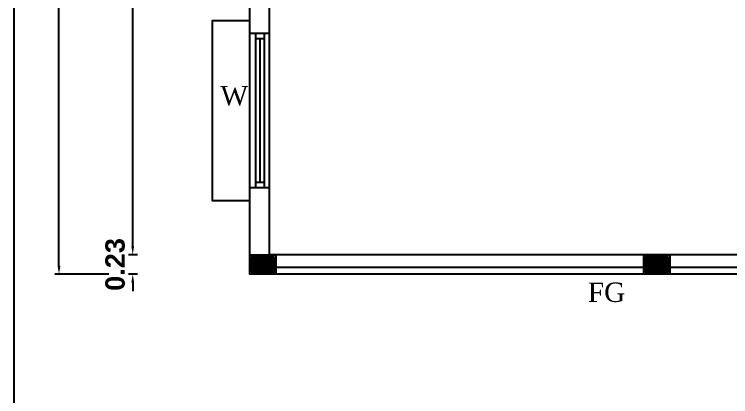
# Model space of a CAD drawing. Header units: metres. Extents: x -54 to 177, y -43 to 77.
# Drawn here: x 5.64 to 14.14, y 28.8 to 33.33 of the extents above; entities that cross this region are included whole.
import ezdxf
from ezdxf.lldxf.tags import DXFTag

# ---------------------------------------------------------------- set-up
doc = ezdxf.new("R2010")
doc.units = ezdxf.units.M
doc.header["$LTSCALE"] = 2
doc.header["$MEASUREMENT"] = 0
doc.header["$PDMODE"] = 34
doc.header["$PDSIZE"] = -2
doc.layers.add('furni', color=8, linetype='Continuous', lineweight=15)
doc.layers.add('TEXT 01', color=4, linetype='Continuous')
doc.styles.add('ANAND', font='times.ttf')
doc.styles.get("Standard").update_dxf_attribs({"font": 'swisseb.ttf'})
tags = doc.linetypes.add('HIDDEN2', pattern=[4.7625, 3.175, -1.5875]).pattern_tags.tags
tags[6:7] = [DXFTag(74, 4), DXFTag(75, 0), DXFTag(340, '0'), DXFTag(46, 1.0), DXFTag(50, 0.0), DXFTag(44, 0.0), DXFTag(45, 0.0)]
tags[4:5] = [DXFTag(74, 4), DXFTag(75, 0), DXFTag(340, '0'), DXFTag(46, 1.0), DXFTag(50, 0.0), DXFTag(44, 0.0), DXFTag(45, 0.0)]
doc.dimstyles.new('V1', dxfattribs={"dimtxt": 0.23, "dimasz": 0.1, "dimexe": 0.05, "dimexo": 0.0625, "dimgap": 0.09, "dimtad": 1, "dimzin": 0, "dimdsep": 46, "dimtxsty": 'Standard', "dimcen": 0.09, "dimadec": 0, "dimazin": 0, "dimtfac": 1, "dimtix": 1, "dimtofl": 0, "dimtmove": 2, "dimatfit": 0, "dimfxl": 0, "dimtolj": 1, "dimtzin": 0, "dimarcsym": 0})

# ---------------------------------------------------------------- blocks, each defined once
blk = doc.blocks.new('A$C51E41C3B')
at = {"layer": 'furni'}
h = blk.add_hatch(dxfattribs=at)
h.set_pattern_fill('ANSI31', color=256, scale=0.05, style=0)
h.set_pattern_definition([(45, (-138551.890099, -94765.688217), (-0.00441941738242, 0.00441941738242), [])])
h.paths.add_polyline_path([(0.0367, 0.233), (-0.1517, 0.233), (-0.1517, -0.0304), (0.0367, -0.0304)])
at = {"layer": 'TEXT 01'}
for points in [[(-0.1725, 0.2538), (0.0575, 0.2538), (0.0575, -0.0512), (-0.1725, -0.0512)], [(-0.1517, 0.233), (0.0367, 0.233), (0.0367, -0.0304), (-0.1517, -0.0304)]]:
    blk.add_lwpolyline(points, close=True, dxfattribs=at)
blk = doc.blocks.new('*D14')
at = {"color": 0, "lineweight": -2}
for p, q in [((7.0479, 30.5825), (7.0479, 30.6825)), ((7.106, 30.4825), (6.9979, 30.4825)), ((7.106, 30.2525), (6.9979, 30.2525)), ((7.0479, 30.1525), (7.0479, 30.0525))]:
    blk.add_line(p, q, dxfattribs=at)
at = {"color": 0}
for points in [[(7.0312, 30.5825), (7.0645, 30.5825), (7.0479, 30.4825)], [(7.0312, 30.1525), (7.0645, 30.1525), (7.0479, 30.2525)]]:
    blk.add_solid(points, dxfattribs=at)
at = {"layer": 'Defpoints', "color": 0}
for p in [(7.0479, 30.4825), (7.1685, 30.4825), (7.1685, 30.2525)]:
    blk.add_point(p, dxfattribs=at)
at = {"color": 0, "insert": (6.8397, 30.3675), "char_height": 0.23, "attachment_point": 5, "rotation": 90}
blk.add_mtext('\\A1;0.23', dxfattribs=at)
blk = doc.blocks.new('*D15')
at = {"color": 0, "lineweight": -2}
for p, q in [((7.0479, 45.1814), (6.9979, 45.1814)), ((7.0479, 30.5825), (7.0479, 45.0814)), ((7.106, 30.4825), (6.9979, 30.4825))]:
    blk.add_line(p, q, dxfattribs=at)
at = {"color": 0}
for points in [[(7.0312, 45.0814), (7.0645, 45.0814), (7.0479, 45.1814)], [(7.0312, 30.5825), (7.0645, 30.5825), (7.0479, 30.4825)]]:
    blk.add_solid(points, dxfattribs=at)
at = {"layer": 'Defpoints', "color": 0}
for p in [(7.0479, 45.1814), (7.0711, 45.1814), (7.1685, 30.4825)]:
    blk.add_point(p, dxfattribs=at)
at = {"color": 0, "insert": (6.8398, 37.8319), "char_height": 0.23, "attachment_point": 5, "rotation": 90}
blk.add_mtext('\\A1;14.70', dxfattribs=at)
blk = doc.blocks.new('*D17')
at = {"color": 0, "lineweight": -2}
for p, q in [((6.7642, 48.9214), (6.1232, 48.9214)), ((6.1732, 30.3525), (6.1732, 48.8214)), ((6.7642, 30.2525), (6.1232, 30.2525))]:
    blk.add_line(p, q, dxfattribs=at)
at = {"color": 0}
for points in [[(6.1566, 48.8214), (6.1899, 48.8214), (6.1732, 48.9214)], [(6.1566, 30.3525), (6.1899, 30.3525), (6.1732, 30.2525)]]:
    blk.add_solid(points, dxfattribs=at)
at = {"layer": 'Defpoints', "color": 0}
for p in [(6.1732, 48.9214), (6.8267, 48.9214), (6.8267, 30.2525)]:
    blk.add_point(p, dxfattribs=at)
at = {"color": 0, "insert": (5.965, 39.5869), "char_height": 0.23, "attachment_point": 5, "rotation": 90}
blk.add_mtext('\\A1;18.67', dxfattribs=at)

msp = doc.modelspace()

# ---------------------------------------------------------------- linework, layer by layer
for p, q in [((8.6688, 30.4825), (8.6688, 48.6914)), ((8.6688, 33.1084), (8.4388, 33.1084)), ((8.5026, 33.1084), (8.5026, 31.2751)), ((8.6049, 33.1084), (8.6049, 31.2751)), ((8.6049, 33.0446), (8.5026, 33.0446)), ((8.5538, 33.0446), (8.5538, 31.339)), ((8.6688, 31.2751), (8.4388, 31.2751)), ((8.6049, 31.339), (8.5026, 31.339)), ((15.9548, 30.4825), (8.6688, 30.4825)), ((15.9548, 30.3325), (8.6688, 30.3325))]:
    msp.add_line(p, q)
for points in [[(5.6435, 69.4181), (82.2994, 69.4181), (82.2994, 17.5897), (5.6435, 17.5897)], [(8.4388, 48.9214), (28.2816, 48.9214), (28.2816, 30.2525), (8.4388, 30.2525)]]:
    msp.add_lwpolyline(points, close=True)
at = {"linetype": 'HIDDEN2', "ltscale": 0.025}
msp.add_lwpolyline([(8.4388, 33.2584), (7.9888, 33.2584), (7.9888, 31.1251), (8.4388, 31.1251)], dxfattribs=at)

# ---------------------------------------------------------------- block references
at = {"rotation": 270}
for p in [(8.49, 30.31), (13.1632, 30.31)]:
    msp.add_blockref('A$C51E41C3B', p, dxfattribs=at)

# ---------------------------------------------------------------- texts
at = {"style": 'ANAND'}
for s, p in [('W ', (8.0882, 32.2547)), ('FG', (12.4458, 29.9232))]:
    msp.add_text(s, height=0.23, dxfattribs=at).set_placement(p)

# ---------------------------------------------------------------- dimensions: what is measured, and where the dimension line sits
for base, p1, p2, picture, middle in [((6.1732, 48.9214), (6.8267, 30.2525), (6.8267, 48.9214), '*D17', (5.965, 39.5869)), ((7.0479, 45.1814), (7.1685, 30.4825), (7.0711, 45.1814), '*D15', (6.8398, 37.8319)), ((7.0479, 30.4825), (7.1685, 30.2525), (7.1685, 30.4825), '*D14', (6.8397, 30.3675))]:
    dim = msp.add_linear_dim(base=base, p1=p1, p2=p2, angle=90, dimstyle='V1', override={"dimfxl": 12, "dimfxlon": 1, "dimarcsym": 1})
    dim.commit()
    dim.dimension.update_dxf_attribs({"geometry": picture, "text_midpoint": middle})

doc.saveas('drawing.dxf')
